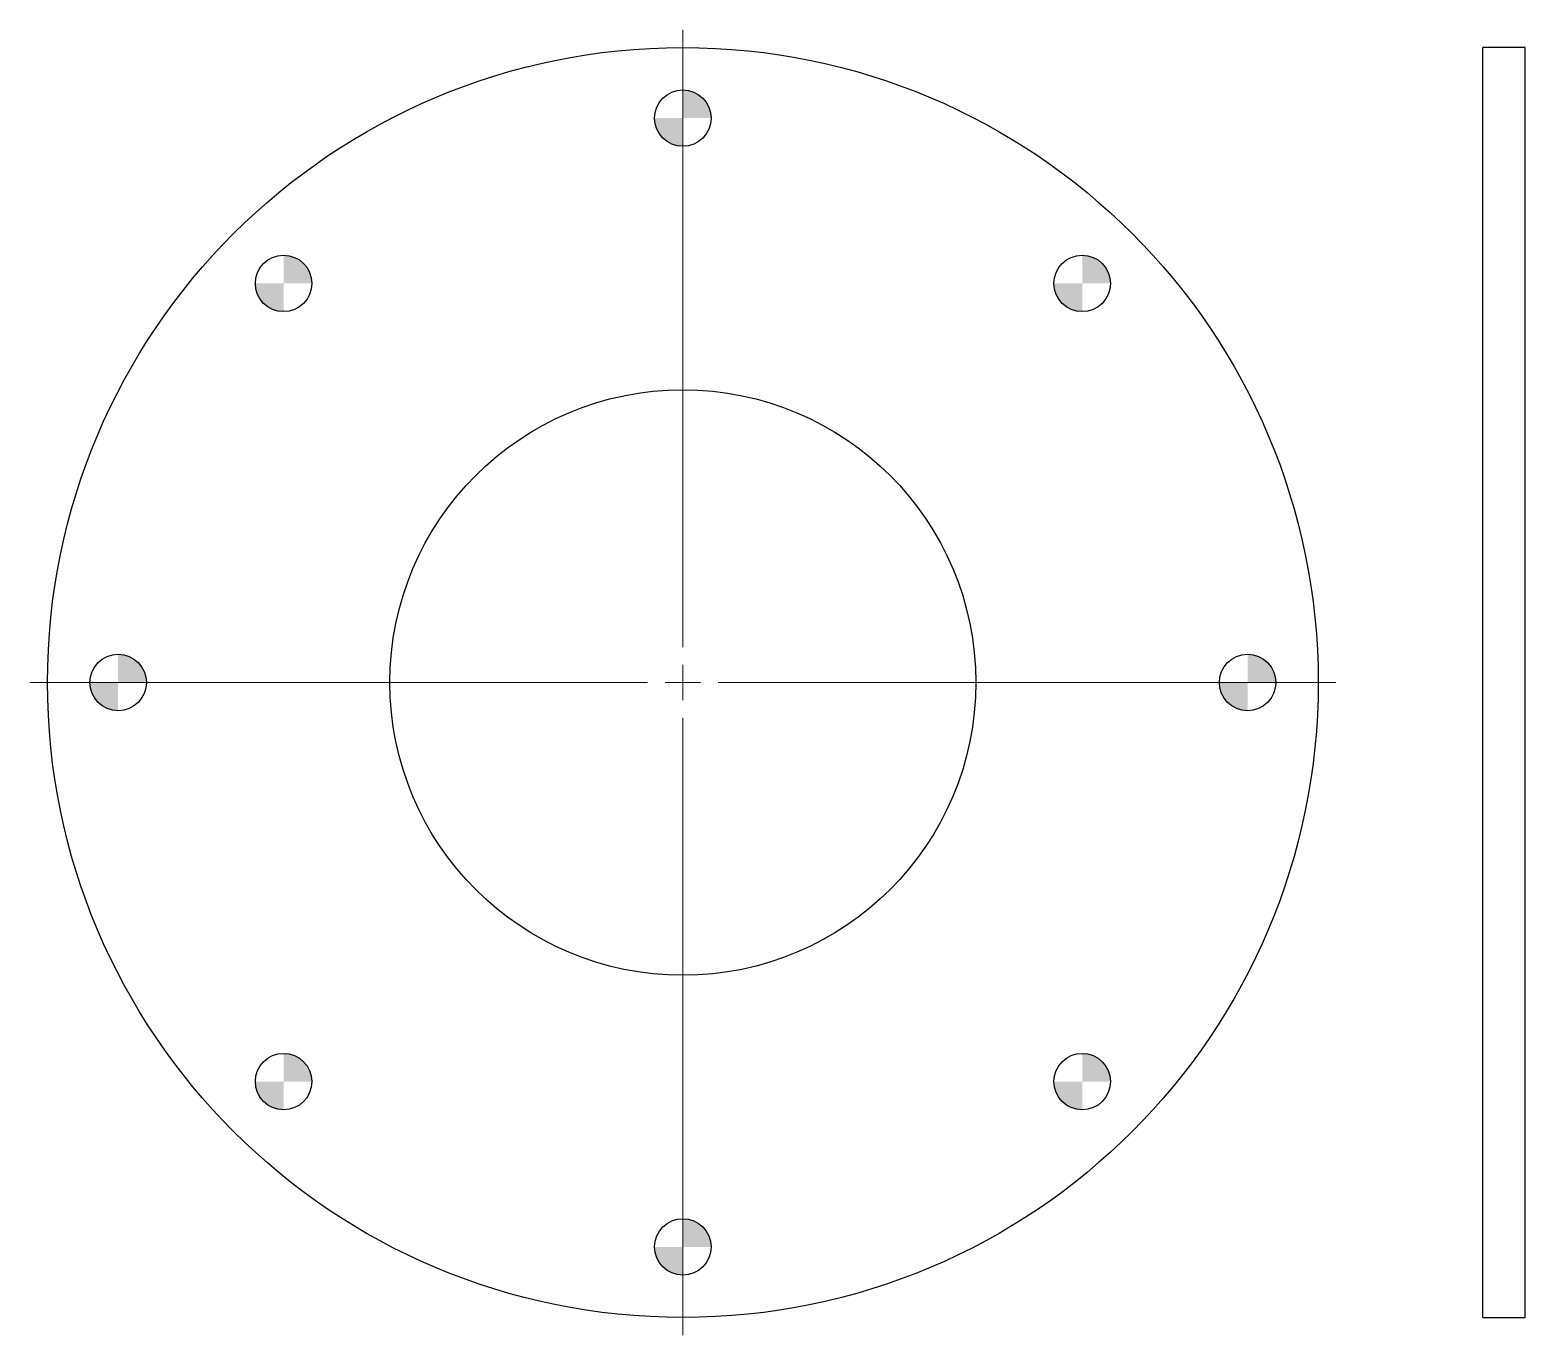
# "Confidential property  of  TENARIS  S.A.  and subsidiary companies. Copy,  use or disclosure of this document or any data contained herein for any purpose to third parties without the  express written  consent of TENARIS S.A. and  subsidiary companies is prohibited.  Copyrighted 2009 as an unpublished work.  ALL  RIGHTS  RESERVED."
# Model space of a CAD drawing. Header units: millimetres. Extents: x 579 to 791, y 662 to 847.
import ezdxf

# ---------------------------------------------------------------- set-up
doc = ezdxf.new("R2010")
doc.units = ezdxf.units.MM

# ---------------------------------------------------------------- blocks, each defined once
blk = doc.blocks.new('SW_CENTERMARKSYMBOL_0')
at = {"color": 0, "linetype": 'Continuous', "lineweight": 0}
for p, q in [((0, 10), (0, 185)), ((0, 0), (0, 5)), ((-10, 0), (-185, 0)), ((0, 0), (-5, 0)), ((0, 0), (0, -5)), ((0, 0), (5, 0)), ((10, 0), (185, 0)), ((0, -10), (0, -185))]:
    blk.add_line(p, q, dxfattribs=at)
blk = doc.blocks.new('SW_DOWELSYMBOL_0')
at = {"linetype": 'Continuous', "lineweight": 0}
h = blk.add_hatch(color=0, dxfattribs=at)
edge = h.paths.add_edge_path(flags=0)
edge.add_arc((0, 0), 8, 0, 90)
edge.add_line((0, 8), (0, 0))
edge.add_line((0, 0), (8, 0))
h = blk.add_hatch(color=0, dxfattribs=at)
edge = h.paths.add_edge_path(flags=0)
edge.add_arc((0, 0), 8, 180, 270)
edge.add_line((0, -8), (0, 0))
edge.add_line((0, 0), (-8, 0))
at = {"color": 0, "linetype": 'Continuous', "lineweight": 0}
blk.add_circle((0, 0), 8, dxfattribs=at)
blk = doc.blocks.new('SW_DOWELSYMBOL_1')
at = {"linetype": 'Continuous', "lineweight": 0}
h = blk.add_hatch(color=0, dxfattribs=at)
edge = h.paths.add_edge_path(flags=0)
edge.add_arc((0, 0), 8, 0, 90)
edge.add_line((0, 8), (0, 0))
edge.add_line((0, 0), (8, 0))
h = blk.add_hatch(color=0, dxfattribs=at)
edge = h.paths.add_edge_path(flags=0)
edge.add_arc((0, 0), 8, 180, 270)
edge.add_line((0, -8), (0, 0))
edge.add_line((0, 0), (-8, 0))
at = {"color": 0, "linetype": 'Continuous', "lineweight": 0}
blk.add_circle((0, 0), 8, dxfattribs=at)
blk = doc.blocks.new('SW_DOWELSYMBOL_2')
at = {"linetype": 'Continuous', "lineweight": 0}
h = blk.add_hatch(color=0, dxfattribs=at)
edge = h.paths.add_edge_path(flags=0)
edge.add_arc((0, 0), 8, 0, 90)
edge.add_line((0, 8), (0, 0))
edge.add_line((0, 0), (8, 0))
h = blk.add_hatch(color=0, dxfattribs=at)
edge = h.paths.add_edge_path(flags=0)
edge.add_arc((0, 0), 8, 180, 270)
edge.add_line((0, -8), (0, 0))
edge.add_line((0, 0), (-8, 0))
at = {"color": 0, "linetype": 'Continuous', "lineweight": 0}
blk.add_circle((0, 0), 8, dxfattribs=at)
blk = doc.blocks.new('SW_DOWELSYMBOL_3')
at = {"linetype": 'Continuous', "lineweight": 0}
h = blk.add_hatch(color=0, dxfattribs=at)
edge = h.paths.add_edge_path(flags=0)
edge.add_arc((0, 0), 8, 0, 90)
edge.add_line((0, 8), (0, 0))
edge.add_line((0, 0), (8, 0))
h = blk.add_hatch(color=0, dxfattribs=at)
edge = h.paths.add_edge_path(flags=0)
edge.add_arc((0, 0), 8, 180, 270)
edge.add_line((0, -8), (0, 0))
edge.add_line((0, 0), (-8, 0))
at = {"color": 0, "linetype": 'Continuous', "lineweight": 0}
blk.add_circle((0, 0), 8, dxfattribs=at)
blk = doc.blocks.new('SW_DOWELSYMBOL_4')
at = {"linetype": 'Continuous', "lineweight": 0}
h = blk.add_hatch(color=0, dxfattribs=at)
edge = h.paths.add_edge_path(flags=0)
edge.add_arc((0, 0), 8, 0, 90)
edge.add_line((0, 8), (0, 0))
edge.add_line((0, 0), (8, 0))
h = blk.add_hatch(color=0, dxfattribs=at)
edge = h.paths.add_edge_path(flags=0)
edge.add_arc((0, 0), 8, 180, 270)
edge.add_line((0, -8), (0, 0))
edge.add_line((0, 0), (-8, 0))
at = {"color": 0, "linetype": 'Continuous', "lineweight": 0}
blk.add_circle((0, 0), 8, dxfattribs=at)
blk = doc.blocks.new('SW_DOWELSYMBOL_5')
at = {"linetype": 'Continuous', "lineweight": 0}
h = blk.add_hatch(color=0, dxfattribs=at)
edge = h.paths.add_edge_path(flags=0)
edge.add_arc((0, 0), 8, 0, 90)
edge.add_line((0, 8), (0, 0))
edge.add_line((0, 0), (8, 0))
h = blk.add_hatch(color=0, dxfattribs=at)
edge = h.paths.add_edge_path(flags=0)
edge.add_arc((0, 0), 8, 180, 270)
edge.add_line((0, -8), (0, 0))
edge.add_line((0, 0), (-8, 0))
at = {"color": 0, "linetype": 'Continuous', "lineweight": 0}
blk.add_circle((0, 0), 8, dxfattribs=at)
blk = doc.blocks.new('SW_DOWELSYMBOL_6')
at = {"linetype": 'Continuous', "lineweight": 0}
h = blk.add_hatch(color=0, dxfattribs=at)
edge = h.paths.add_edge_path(flags=0)
edge.add_arc((0, 0), 8, 0, 90)
edge.add_line((0, 8), (0, 0))
edge.add_line((0, 0), (8, 0))
h = blk.add_hatch(color=0, dxfattribs=at)
edge = h.paths.add_edge_path(flags=0)
edge.add_arc((0, 0), 8, 180, 270)
edge.add_line((0, -8), (0, 0))
edge.add_line((0, 0), (-8, 0))
at = {"color": 0, "linetype": 'Continuous', "lineweight": 0}
blk.add_circle((0, 0), 8, dxfattribs=at)
blk = doc.blocks.new('SW_DOWELSYMBOL_7')
at = {"linetype": 'Continuous', "lineweight": 0}
h = blk.add_hatch(color=0, dxfattribs=at)
edge = h.paths.add_edge_path(flags=0)
edge.add_arc((0, 0), 8, 0, 90)
edge.add_line((0, 8), (0, 0))
edge.add_line((0, 0), (8, 0))
h = blk.add_hatch(color=0, dxfattribs=at)
edge = h.paths.add_edge_path(flags=0)
edge.add_arc((0, 0), 8, 180, 270)
edge.add_line((0, -8), (0, 0))
edge.add_line((0, 0), (-8, 0))
at = {"color": 0, "linetype": 'Continuous', "lineweight": 0}
blk.add_circle((0, 0), 8, dxfattribs=at)

msp = doc.modelspace()

# ---------------------------------------------------------------- linework, layer by layer
at = {"color": 7, "linetype": 'Continuous', "lineweight": 25}
for p, q in [((791.01, 844.41), (785.01, 844.41)), ((785.01, 754.41), (785.01, 844.41)), ((791.01, 754.41), (791.01, 844.41)), ((785.01, 664.41), (785.01, 754.41)), ((791.01, 664.41), (791.01, 754.41)), ((785.01, 664.41), (791.01, 664.41))]:
    msp.add_line(p, q, dxfattribs=at)
for centre, radius in [((671.71, 754.41), 90), ((671.71, 834.41), 4), ((615.15, 810.98), 4), ((728.28, 810.98), 4), ((671.71, 754.41), 41.5), ((591.71, 754.41), 4), ((751.71, 754.41), 4), ((615.15, 697.84), 4), ((728.28, 697.84), 4), ((671.71, 674.41), 4)]:
    msp.add_circle(centre, radius, dxfattribs=at)

# ---------------------------------------------------------------- block references
at = {"color": 7, "linetype": 'Continuous', "lineweight": 0, "xscale": 0.5, "yscale": 0.5, "zscale": 0.5}
for name, p in [('SW_CENTERMARKSYMBOL_0', (671.71, 754.41)), ('SW_DOWELSYMBOL_7', (671.71, 834.41)), ('SW_DOWELSYMBOL_6', (615.15, 810.98)), ('SW_DOWELSYMBOL_0', (728.28, 810.98)), ('SW_DOWELSYMBOL_5', (591.71, 754.41)), ('SW_DOWELSYMBOL_1', (751.71, 754.41)), ('SW_DOWELSYMBOL_4', (615.15, 697.84)), ('SW_DOWELSYMBOL_2', (728.28, 697.84)), ('SW_DOWELSYMBOL_3', (671.71, 674.41))]:
    msp.add_blockref(name, p, dxfattribs=at)

doc.saveas('drawing.dxf')
